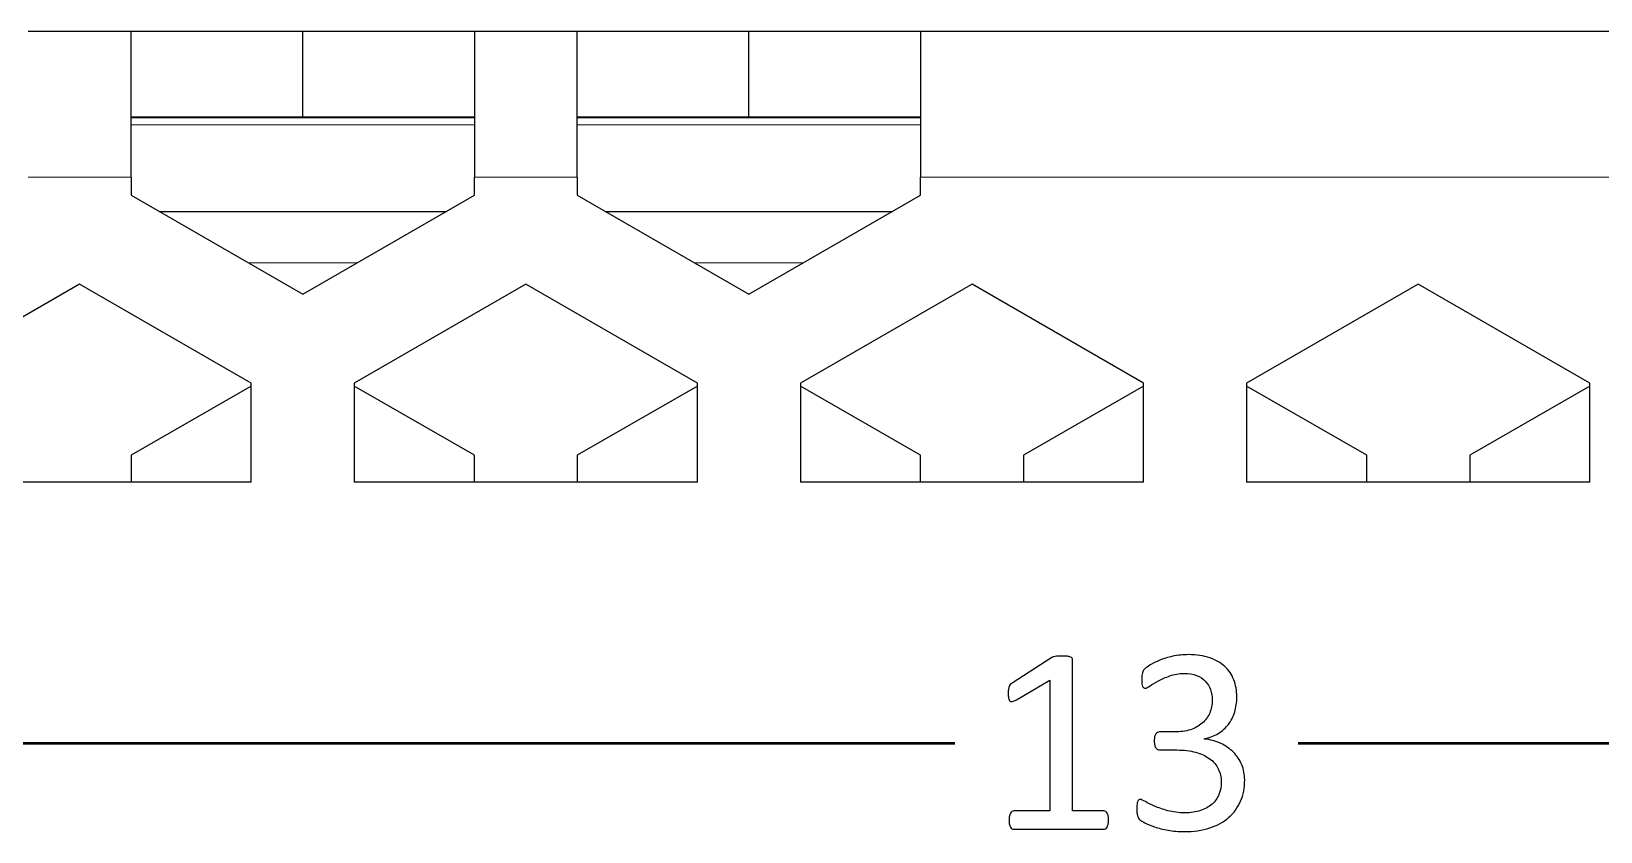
# Model space of a CAD drawing. Extents: x -260425 to 1294666, y -169889 to -2349.
# Drawn here: x 1001485.4 to 1001668.3, y -26343.9 to -26250.5 of the extents above; entities that cross this region are included whole.
import ezdxf

# ---------------------------------------------------------------- set-up
doc = ezdxf.new("R2010")
doc.units = 0
doc.header["$LTSCALE"] = 100
doc.layers.add('case', color=7, linetype='Continuous')
doc.layers.add('marking', color=7, linetype='Continuous')

# ---------------------------------------------------------------- blocks, each defined once
blk = doc.blocks.new('АТС')
at = {"layer": 'case', "lineweight": 25}
for points in [[(3040, 217.99), (3040, 217.99), (3028, 217.99), (3028, 217.99)], [(3040, 200.99), (3040, 200.99), (3040, 217.99), (3040, 217.99)], [(3060, 217.99), (3060, 217.99), (3040, 217.99), (3040, 217.99)], [(3060, 207.99), (3060, 207.99), (3060, 217.99), (3060, 217.99)], [(3080, 217.99), (3080, 217.99), (3060, 217.99), (3060, 217.99)], [(3092, 217.99), (3092, 217.99), (3080, 217.99), (3080, 217.99)], [(3080, 217.99), (3080, 217.99), (3080, 200.99), (3080, 200.99)], [(3092, 200.99), (3092, 200.99), (3092, 217.99), (3092, 217.99)], [(3112, 217.99), (3112, 217.99), (3092, 217.99), (3092, 217.99)], [(3112, 207.99), (3112, 207.99), (3112, 217.99), (3112, 217.99)], [(3132, 217.99), (3132, 217.99), (3112, 217.99), (3112, 217.99)], [(3248, 217.99), (3248, 217.99), (3132, 217.99), (3132, 217.99)], [(3132, 217.99), (3132, 217.99), (3132, 200.99), (3132, 200.99)], [(3060, 207.99), (3060, 207.99), (3040, 207.99), (3040, 207.99)], [(3080, 207.99), (3080, 207.99), (3060, 207.99), (3060, 207.99)], [(3112, 207.99), (3112, 207.99), (3092, 207.99), (3092, 207.99)], [(3132, 207.99), (3132, 207.99), (3112, 207.99), (3112, 207.99)], [(3040, 200.99), (3040, 200.99), (3040, 198.87), (3040, 198.87)], [(3080, 198.87), (3080, 198.87), (3080, 200.99), (3080, 200.99)], [(3092, 200.99), (3092, 200.99), (3092, 198.87), (3092, 198.87)], [(3132, 198.87), (3132, 198.87), (3132, 200.99), (3132, 200.99)], [(3040, 198.87), (3040, 198.87), (3060, 187.32), (3060, 187.32)], [(3060, 187.32), (3060, 187.32), (3080, 198.87), (3080, 198.87)], [(3092, 198.87), (3092, 198.87), (3112, 187.32), (3112, 187.32)], [(3112, 187.32), (3112, 187.32), (3132, 198.87), (3132, 198.87)], [(3043.25, 196.99), (3043.25, 196.99), (3076.75, 196.99), (3076.75, 196.99)], [(3095.25, 196.99), (3095.25, 196.99), (3128.75, 196.99), (3128.75, 196.99)], [(3034, 188.51), (3034, 188.51), (3014, 176.96), (3014, 176.96)], [(3054, 176.96), (3054, 176.96), (3034, 188.51), (3034, 188.51)], [(3086, 188.51), (3086, 188.51), (3066, 176.96), (3066, 176.96)], [(3106, 176.96), (3106, 176.96), (3086, 188.51), (3086, 188.51)], [(3138, 188.51), (3138, 188.51), (3118, 176.96), (3118, 176.96)], [(3158, 176.96), (3158, 176.96), (3138, 188.51), (3138, 188.51)], [(3190, 188.51), (3190, 188.51), (3170, 176.96), (3170, 176.96)], [(3210, 176.96), (3210, 176.96), (3190, 188.51), (3190, 188.51)], [(3054, 176.62), (3054, 176.62), (3040, 168.54), (3040, 168.54)], [(3054, 165.42), (3054, 165.42), (3054, 176.96), (3054, 176.96)], [(3066, 176.96), (3066, 176.96), (3066, 165.42), (3066, 165.42)], [(3080, 168.54), (3080, 168.54), (3066, 176.62), (3066, 176.62)], [(3106, 176.62), (3106, 176.62), (3092, 168.54), (3092, 168.54)], [(3106, 165.42), (3106, 165.42), (3106, 176.96), (3106, 176.96)], [(3118, 176.96), (3118, 176.96), (3118, 165.42), (3118, 165.42)], [(3132, 168.54), (3132, 168.54), (3118, 176.62), (3118, 176.62)], [(3158, 176.62), (3158, 176.62), (3144, 168.54), (3144, 168.54)], [(3158, 165.42), (3158, 165.42), (3158, 176.96), (3158, 176.96)], [(3170, 176.96), (3170, 176.96), (3170, 165.42), (3170, 165.42)], [(3184, 168.54), (3184, 168.54), (3170, 176.62), (3170, 176.62)], [(3210, 176.62), (3210, 176.62), (3196, 168.54), (3196, 168.54)], [(3210, 165.42), (3210, 165.42), (3210, 176.96), (3210, 176.96)], [(3040, 168.54), (3040, 168.54), (3040, 165.42), (3040, 165.42)], [(3080, 165.42), (3080, 165.42), (3080, 168.54), (3080, 168.54)], [(3092, 168.54), (3092, 168.54), (3092, 165.42), (3092, 165.42)], [(3132, 165.42), (3132, 165.42), (3132, 168.54), (3132, 168.54)], [(3144, 168.54), (3144, 168.54), (3144, 165.42), (3144, 165.42)], [(3184, 165.42), (3184, 165.42), (3184, 168.54), (3184, 168.54)], [(3196, 168.54), (3196, 168.54), (3196, 165.42), (3196, 165.42)], [(3054, 165.42), (3054, 165.42), (3014, 165.42), (3014, 165.42)], [(3106, 165.42), (3106, 165.42), (3066, 165.42), (3066, 165.42)], [(3158, 165.42), (3158, 165.42), (3118, 165.42), (3118, 165.42)], [(3210, 165.42), (3210, 165.42), (3170, 165.42), (3170, 165.42)]]:
    blk.add_open_spline(points, degree=3, dxfattribs=at)
at = {"layer": 'case', "lineweight": 18}
for points in [[(3040, 207.89), (3040, 207.89), (3080, 207.89), (3080, 207.89)], [(3040, 207.09), (3040, 207.09), (3080, 207.09), (3080, 207.09)], [(3092, 207.89), (3092, 207.89), (3132, 207.89), (3132, 207.89)], [(3092, 207.09), (3092, 207.09), (3132, 207.09), (3132, 207.09)], [(3040, 200.99), (3040, 200.99), (3028, 200.99), (3028, 200.99)], [(3092, 200.99), (3092, 200.99), (3080, 200.99), (3080, 200.99)], [(3248, 200.99), (3248, 200.99), (3132, 200.99), (3132, 200.99)], [(3053.65, 190.99), (3053.65, 190.99), (3066.36, 190.99), (3066.36, 190.99)], [(3105.65, 190.99), (3105.65, 190.99), (3118.36, 190.99), (3118.36, 190.99)]]:
    blk.add_open_spline(points, degree=3, dxfattribs=at)
at = {"layer": 'marking'}
for points, knots in [([(3153.91, 125.98), (3153.91, 125.79), (3153.89, 125.62), (3153.86, 125.49), (3153.86, 125.49), (3153.83, 125.36), (3153.79, 125.25), (3153.74, 125.17), (3153.74, 125.17), (3153.69, 125.08), (3153.63, 125.02), (3153.56, 124.99), (3153.56, 124.99), (3153.49, 124.95), (3153.42, 124.93), (3153.35, 124.93), (3153.35, 124.93), (3153.35, 124.93), (3142.87, 124.93), (3142.87, 124.93), (3142.87, 124.93), (3142.81, 124.93), (3142.74, 124.95), (3142.67, 124.99), (3142.67, 124.99), (3142.61, 125.02), (3142.55, 125.08), (3142.5, 125.17), (3142.5, 125.17), (3142.44, 125.25), (3142.4, 125.36), (3142.37, 125.49), (3142.37, 125.49), (3142.33, 125.62), (3142.32, 125.79), (3142.32, 125.98), (3142.32, 125.98), (3142.32, 126.17), (3142.33, 126.33), (3142.37, 126.46), (3142.37, 126.46), (3142.4, 126.6), (3142.43, 126.71), (3142.48, 126.79), (3142.48, 126.79), (3142.52, 126.88), (3142.58, 126.95), (3142.65, 126.99), (3142.65, 126.99), (3142.72, 127.04), (3142.79, 127.06), (3142.87, 127.06), (3142.87, 127.06), (3142.87, 127.06), (3147.05, 127.06), (3147.05, 127.06), (3147.05, 127.06), (3147.05, 127.06), (3147.05, 142.33), (3147.05, 142.33), (3147.05, 142.33), (3147.05, 142.33), (3143.17, 140.02), (3143.17, 140.02), (3143.17, 140.02), (3142.97, 139.92), (3142.82, 139.85), (3142.69, 139.83), (3142.69, 139.83), (3142.58, 139.81), (3142.48, 139.83), (3142.41, 139.9), (3142.41, 139.9), (3142.33, 139.97), (3142.29, 140.08), (3142.26, 140.23), (3142.26, 140.23), (3142.23, 140.39), (3142.22, 140.58), (3142.22, 140.82), (3142.22, 140.82), (3142.22, 140.99), (3142.23, 141.15), (3142.24, 141.27), (3142.24, 141.27), (3142.26, 141.4), (3142.29, 141.5), (3142.32, 141.58), (3142.32, 141.58), (3142.35, 141.66), (3142.39, 141.74), (3142.45, 141.8), (3142.45, 141.8), (3142.5, 141.86), (3142.58, 141.92), (3142.67, 141.98), (3142.67, 141.98), (3142.67, 141.98), (3147.3, 144.94), (3147.3, 144.94), (3147.3, 144.94), (3147.34, 144.97), (3147.39, 145), (3147.45, 145.02), (3147.45, 145.02), (3147.51, 145.04), (3147.59, 145.06), (3147.68, 145.08), (3147.68, 145.08), (3147.78, 145.1), (3147.89, 145.12), (3148.01, 145.12), (3148.01, 145.12), (3148.13, 145.13), (3148.29, 145.13), (3148.48, 145.13), (3148.48, 145.13), (3148.72, 145.13), (3148.93, 145.12), (3149.1, 145.1), (3149.1, 145.1), (3149.26, 145.07), (3149.39, 145.05), (3149.48, 145.01), (3149.48, 145.01), (3149.58, 144.97), (3149.64, 144.93), (3149.67, 144.87), (3149.67, 144.87), (3149.7, 144.82), (3149.72, 144.76), (3149.72, 144.69), (3149.72, 144.69), (3149.72, 144.69), (3149.72, 127.06), (3149.72, 127.06), (3149.72, 127.06), (3149.72, 127.06), (3153.35, 127.06), (3153.35, 127.06), (3153.35, 127.06), (3153.43, 127.06), (3153.51, 127.04), (3153.58, 126.99), (3153.58, 126.99), (3153.65, 126.95), (3153.71, 126.88), (3153.76, 126.79), (3153.76, 126.79), (3153.81, 126.71), (3153.84, 126.6), (3153.87, 126.46), (3153.87, 126.46), (3153.9, 126.33), (3153.91, 126.17), (3153.91, 125.98)], [0, 0, 0, 0, 0.025, 0.025, 0.025, 0.025, 0.05, 0.05, 0.05, 0.05, 0.075, 0.075, 0.075, 0.075, 0.1, 0.1, 0.1, 0.1, 0.125, 0.125, 0.125, 0.125, 0.15, 0.15, 0.15, 0.15, 0.175, 0.175, 0.175, 0.175, 0.2, 0.2, 0.2, 0.2, 0.225, 0.225, 0.225, 0.225, 0.25, 0.25, 0.25, 0.25, 0.275, 0.275, 0.275, 0.275, 0.3, 0.3, 0.3, 0.3, 0.325, 0.325, 0.325, 0.325, 0.35, 0.35, 0.35, 0.35, 0.375, 0.375, 0.375, 0.375, 0.4, 0.4, 0.4, 0.4, 0.425, 0.425, 0.425, 0.425, 0.45, 0.45, 0.45, 0.45, 0.475, 0.475, 0.475, 0.475, 0.5, 0.5, 0.5, 0.5, 0.525, 0.525, 0.525, 0.525, 0.55, 0.55, 0.55, 0.55, 0.575, 0.575, 0.575, 0.575, 0.6, 0.6, 0.6, 0.6, 0.625, 0.625, 0.625, 0.625, 0.65, 0.65, 0.65, 0.65, 0.675, 0.675, 0.675, 0.675, 0.7, 0.7, 0.7, 0.7, 0.725, 0.725, 0.725, 0.725, 0.75, 0.75, 0.75, 0.75, 0.775, 0.775, 0.775, 0.775, 0.8, 0.8, 0.8, 0.8, 0.825, 0.825, 0.825, 0.825, 0.85, 0.85, 0.85, 0.85, 0.875, 0.875, 0.875, 0.875, 0.9, 0.9, 0.9, 0.9, 0.925, 0.925, 0.925, 0.925, 0.95, 0.95, 0.95, 0.95, 1, 1, 1, 1]), ([(3169.78, 130.68), (3169.78, 129.76), (3169.62, 128.93), (3169.3, 128.19), (3169.3, 128.19), (3168.98, 127.45), (3168.52, 126.82), (3167.91, 126.29), (3167.91, 126.29), (3167.32, 125.77), (3166.58, 125.36), (3165.7, 125.08), (3165.7, 125.08), (3164.82, 124.79), (3163.83, 124.65), (3162.72, 124.65), (3162.72, 124.65), (3162.05, 124.65), (3161.42, 124.7), (3160.84, 124.81), (3160.84, 124.81), (3160.26, 124.92), (3159.74, 125.05), (3159.28, 125.19), (3159.28, 125.19), (3158.83, 125.35), (3158.45, 125.5), (3158.15, 125.66), (3158.15, 125.66), (3157.85, 125.82), (3157.66, 125.93), (3157.59, 126), (3157.59, 126), (3157.51, 126.08), (3157.45, 126.15), (3157.41, 126.22), (3157.41, 126.22), (3157.36, 126.29), (3157.33, 126.38), (3157.3, 126.48), (3157.3, 126.48), (3157.27, 126.59), (3157.24, 126.71), (3157.22, 126.86), (3157.22, 126.86), (3157.21, 127.01), (3157.2, 127.19), (3157.2, 127.41), (3157.2, 127.41), (3157.2, 127.78), (3157.24, 128.04), (3157.31, 128.18), (3157.31, 128.18), (3157.39, 128.32), (3157.5, 128.4), (3157.63, 128.4), (3157.63, 128.4), (3157.73, 128.4), (3157.92, 128.31), (3158.2, 128.15), (3158.2, 128.15), (3158.48, 127.98), (3158.84, 127.81), (3159.28, 127.62), (3159.28, 127.62), (3159.72, 127.43), (3160.23, 127.25), (3160.82, 127.09), (3160.82, 127.09), (3161.41, 126.92), (3162.07, 126.84), (3162.79, 126.84), (3162.79, 126.84), (3163.49, 126.84), (3164.1, 126.93), (3164.63, 127.1), (3164.63, 127.1), (3165.16, 127.28), (3165.61, 127.53), (3165.97, 127.85), (3165.97, 127.85), (3166.33, 128.17), (3166.6, 128.55), (3166.78, 128.99), (3166.78, 128.99), (3166.96, 129.43), (3167.05, 129.91), (3167.05, 130.43), (3167.05, 130.43), (3167.05, 131), (3166.93, 131.51), (3166.7, 131.97), (3166.7, 131.97), (3166.48, 132.42), (3166.14, 132.82), (3165.69, 133.15), (3165.69, 133.15), (3165.25, 133.48), (3164.71, 133.73), (3164.06, 133.91), (3164.06, 133.91), (3163.42, 134.08), (3162.68, 134.17), (3161.86, 134.17), (3161.86, 134.17), (3161.86, 134.17), (3159.89, 134.17), (3159.89, 134.17), (3159.89, 134.17), (3159.81, 134.17), (3159.72, 134.19), (3159.64, 134.23), (3159.64, 134.23), (3159.56, 134.26), (3159.5, 134.32), (3159.44, 134.41), (3159.44, 134.41), (3159.38, 134.49), (3159.33, 134.6), (3159.29, 134.73), (3159.29, 134.73), (3159.26, 134.86), (3159.24, 135.04), (3159.24, 135.25), (3159.24, 135.25), (3159.24, 135.45), (3159.25, 135.61), (3159.28, 135.74), (3159.28, 135.74), (3159.31, 135.87), (3159.36, 135.97), (3159.42, 136.05), (3159.42, 136.05), (3159.47, 136.12), (3159.54, 136.18), (3159.61, 136.22), (3159.61, 136.22), (3159.68, 136.25), (3159.77, 136.27), (3159.86, 136.27), (3159.86, 136.27), (3159.86, 136.27), (3161.61, 136.27), (3161.61, 136.27), (3161.61, 136.27), (3162.29, 136.27), (3162.9, 136.36), (3163.45, 136.53), (3163.45, 136.53), (3163.99, 136.71), (3164.45, 136.96), (3164.83, 137.3), (3164.83, 137.3), (3165.21, 137.62), (3165.5, 138.02), (3165.7, 138.48), (3165.7, 138.48), (3165.9, 138.94), (3166, 139.45), (3166, 140.03), (3166, 140.03), (3166, 140.44), (3165.93, 140.83), (3165.8, 141.21), (3165.8, 141.21), (3165.67, 141.59), (3165.46, 141.92), (3165.19, 142.2), (3165.19, 142.2), (3164.92, 142.48), (3164.58, 142.69), (3164.16, 142.86), (3164.16, 142.86), (3163.74, 143.02), (3163.26, 143.1), (3162.72, 143.1), (3162.72, 143.1), (3162.11, 143.1), (3161.57, 143.01), (3161.07, 142.82), (3161.07, 142.82), (3160.56, 142.64), (3160.12, 142.44), (3159.73, 142.24), (3159.73, 142.24), (3159.34, 142.03), (3159.01, 141.84), (3158.75, 141.66), (3158.75, 141.66), (3158.5, 141.47), (3158.31, 141.38), (3158.21, 141.38), (3158.21, 141.38), (3158.14, 141.38), (3158.07, 141.39), (3158.01, 141.42), (3158.01, 141.42), (3157.96, 141.44), (3157.91, 141.5), (3157.88, 141.58), (3157.88, 141.58), (3157.84, 141.65), (3157.81, 141.76), (3157.8, 141.9), (3157.8, 141.9), (3157.78, 142.04), (3157.78, 142.22), (3157.78, 142.45), (3157.78, 142.45), (3157.78, 142.6), (3157.78, 142.74), (3157.79, 142.86), (3157.79, 142.86), (3157.8, 142.98), (3157.82, 143.08), (3157.85, 143.17), (3157.85, 143.17), (3157.89, 143.26), (3157.92, 143.34), (3157.96, 143.41), (3157.96, 143.41), (3158, 143.48), (3158.07, 143.57), (3158.17, 143.67), (3158.17, 143.67), (3158.27, 143.76), (3158.47, 143.91), (3158.77, 144.09), (3158.77, 144.09), (3159.07, 144.28), (3159.44, 144.46), (3159.88, 144.64), (3159.88, 144.64), (3160.31, 144.83), (3160.82, 144.97), (3161.4, 145.1), (3161.4, 145.1), (3161.97, 145.22), (3162.58, 145.29), (3163.25, 145.29), (3163.25, 145.29), (3164.18, 145.29), (3164.99, 145.17), (3165.7, 144.93), (3165.7, 144.93), (3166.39, 144.69), (3166.98, 144.35), (3167.45, 143.92), (3167.45, 143.92), (3167.92, 143.49), (3168.27, 142.97), (3168.51, 142.37), (3168.51, 142.37), (3168.74, 141.76), (3168.86, 141.1), (3168.86, 140.36), (3168.86, 140.36), (3168.86, 139.73), (3168.77, 139.15), (3168.61, 138.6), (3168.61, 138.6), (3168.44, 138.06), (3168.2, 137.58), (3167.88, 137.16), (3167.88, 137.16), (3167.56, 136.75), (3167.16, 136.39), (3166.7, 136.09), (3166.7, 136.09), (3166.23, 135.8), (3165.7, 135.6), (3165.09, 135.49), (3165.09, 135.49), (3165.09, 135.49), (3165.09, 135.45), (3165.09, 135.45), (3165.09, 135.45), (3165.78, 135.38), (3166.41, 135.21), (3166.98, 134.94), (3166.98, 134.94), (3167.55, 134.66), (3168.05, 134.32), (3168.46, 133.9), (3168.46, 133.9), (3168.87, 133.49), (3169.19, 133), (3169.43, 132.45), (3169.43, 132.45), (3169.66, 131.9), (3169.78, 131.31), (3169.78, 130.68)], [0, 0, 0, 0, 0.013514, 0.013514, 0.013514, 0.013514, 0.027027, 0.027027, 0.027027, 0.027027, 0.040541, 0.040541, 0.040541, 0.040541, 0.054054, 0.054054, 0.054054, 0.054054, 0.067568, 0.067568, 0.067568, 0.067568, 0.081081, 0.081081, 0.081081, 0.081081, 0.094595, 0.094595, 0.094595, 0.094595, 0.108108, 0.108108, 0.108108, 0.108108, 0.121622, 0.121622, 0.121622, 0.121622, 0.135135, 0.135135, 0.135135, 0.135135, 0.148649, 0.148649, 0.148649, 0.148649, 0.162162, 0.162162, 0.162162, 0.162162, 0.175676, 0.175676, 0.175676, 0.175676, 0.189189, 0.189189, 0.189189, 0.189189, 0.202703, 0.202703, 0.202703, 0.202703, 0.216216, 0.216216, 0.216216, 0.216216, 0.22973, 0.22973, 0.22973, 0.22973, 0.243243, 0.243243, 0.243243, 0.243243, 0.256757, 0.256757, 0.256757, 0.256757, 0.27027, 0.27027, 0.27027, 0.27027, 0.283784, 0.283784, 0.283784, 0.283784, 0.297297, 0.297297, 0.297297, 0.297297, 0.310811, 0.310811, 0.310811, 0.310811, 0.324324, 0.324324, 0.324324, 0.324324, 0.337838, 0.337838, 0.337838, 0.337838, 0.351351, 0.351351, 0.351351, 0.351351, 0.364865, 0.364865, 0.364865, 0.364865, 0.378378, 0.378378, 0.378378, 0.378378, 0.391892, 0.391892, 0.391892, 0.391892, 0.405405, 0.405405, 0.405405, 0.405405, 0.418919, 0.418919, 0.418919, 0.418919, 0.432432, 0.432432, 0.432432, 0.432432, 0.445946, 0.445946, 0.445946, 0.445946, 0.459459, 0.459459, 0.459459, 0.459459, 0.472973, 0.472973, 0.472973, 0.472973, 0.486486, 0.486486, 0.486486, 0.486486, 0.5, 0.5, 0.5, 0.5, 0.513514, 0.513514, 0.513514, 0.513514, 0.527027, 0.527027, 0.527027, 0.527027, 0.540541, 0.540541, 0.540541, 0.540541, 0.554054, 0.554054, 0.554054, 0.554054, 0.567568, 0.567568, 0.567568, 0.567568, 0.581081, 0.581081, 0.581081, 0.581081, 0.594595, 0.594595, 0.594595, 0.594595, 0.608108, 0.608108, 0.608108, 0.608108, 0.621622, 0.621622, 0.621622, 0.621622, 0.635135, 0.635135, 0.635135, 0.635135, 0.648649, 0.648649, 0.648649, 0.648649, 0.662162, 0.662162, 0.662162, 0.662162, 0.675676, 0.675676, 0.675676, 0.675676, 0.689189, 0.689189, 0.689189, 0.689189, 0.702703, 0.702703, 0.702703, 0.702703, 0.716216, 0.716216, 0.716216, 0.716216, 0.72973, 0.72973, 0.72973, 0.72973, 0.743243, 0.743243, 0.743243, 0.743243, 0.756757, 0.756757, 0.756757, 0.756757, 0.77027, 0.77027, 0.77027, 0.77027, 0.783784, 0.783784, 0.783784, 0.783784, 0.797297, 0.797297, 0.797297, 0.797297, 0.810811, 0.810811, 0.810811, 0.810811, 0.824324, 0.824324, 0.824324, 0.824324, 0.837838, 0.837838, 0.837838, 0.837838, 0.851351, 0.851351, 0.851351, 0.851351, 0.864865, 0.864865, 0.864865, 0.864865, 0.878378, 0.878378, 0.878378, 0.878378, 0.891892, 0.891892, 0.891892, 0.891892, 0.905405, 0.905405, 0.905405, 0.905405, 0.918919, 0.918919, 0.918919, 0.918919, 0.932432, 0.932432, 0.932432, 0.932432, 0.945946, 0.945946, 0.945946, 0.945946, 0.959459, 0.959459, 0.959459, 0.959459, 0.972973, 0.972973, 0.972973, 0.972973, 1, 1, 1, 1])]:
    blk.add_open_spline(points, degree=3, knots=knots, dxfattribs=at)
at = {"layer": 'marking', "lineweight": 50}
for points in [[(2992.5, 134.97), (2992.5, 134.97), (3136, 134.97), (3136, 134.97)], [(3176, 134.97), (3176, 134.97), (3319.5, 134.97), (3319.5, 134.97)]]:
    blk.add_open_spline(points, degree=3, dxfattribs=at)

msp = doc.modelspace()

# ---------------------------------------------------------------- block references
msp.add_blockref('АТС', (998457.03, -26468.52))

doc.saveas('drawing.dxf')
